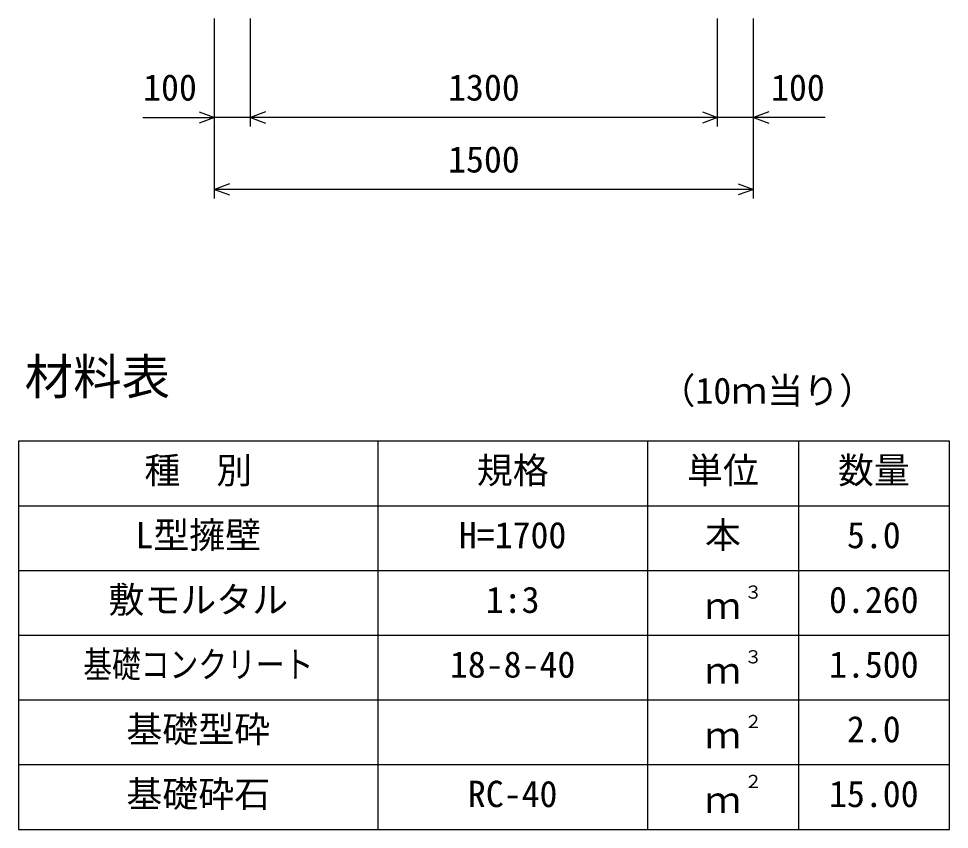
# Model space of a CAD drawing. Units: millimetres, scale not verified. Extents: x -67200 to 67200, y -23760 to 23760.
# Drawn here: x 11733 to 14323, y 4473 to 6728 of the extents above; entities that cross this region are included whole.
import ezdxf
from ezdxf.enums import TextEntityAlignment as Align

# ---------------------------------------------------------------- set-up
doc = ezdxf.new("R2010")
doc.units = ezdxf.units.MM
doc.header["$LTSCALE"] = 80
for name, color, linetype, lineweight in [('0-1_DIM', 7, 'Continuous', 25), ('0-4_HYO', 3, 'Continuous', 25), ('0-5_HYO2', 4, 'Continuous', 25), ('0-8_TXT', 7, 'Continuous', 25)]:
    doc.layers.add(name, color=color, linetype=linetype, lineweight=lineweight)
doc.styles.add('ＭＳ ゴシック', font='')
doc.styles.get('ＭＳ ゴシック').set_extended_font_data('MS Gothic')

msp = doc.modelspace()

# ---------------------------------------------------------------- linework, layer by layer
at = {"layer": '0-1_DIM'}
for p, q in [((12277.77, 6228.35), (12277.77, 6728.35)), ((12377.77, 6428.35), (12377.77, 6728.35)), ((13677.77, 6428.35), (13677.77, 6728.35)), ((13677.77, 6428.35), (13677.77, 6728.35)), ((13777.77, 6228.35), (13777.77, 6728.35)), ((12078.22, 6453.35), (12277.77, 6453.35)), ((12377.77, 6453.35), (12277.77, 6453.35)), ((13677.77, 6453.35), (12377.77, 6453.35)), ((13777.77, 6453.35), (13677.77, 6453.35)), ((13977.31, 6453.35), (13777.77, 6453.35)), ((13777.77, 6253.35), (12277.77, 6253.35))]:
    msp.add_line(p, q, dxfattribs=at)
for points in [[(12235.48, 6468.74), (12277.77, 6453.35), (12235.48, 6437.96)], [(12420.05, 6468.74), (12377.77, 6453.35), (12420.05, 6437.96)], [(13635.48, 6468.74), (13677.77, 6453.35), (13635.48, 6437.96)], [(13820.05, 6468.74), (13777.77, 6453.35), (13820.05, 6437.96)], [(12320.05, 6268.74), (12277.77, 6253.35), (12320.05, 6237.96)], [(13735.48, 6268.74), (13777.77, 6253.35), (13735.48, 6237.96)]]:
    msp.add_lwpolyline(points, dxfattribs=at)
at = {"layer": '0-4_HYO'}
for p, q in [((12732.77, 5553.35), (12732.77, 4473.35)), ((13482.77, 5553.35), (13482.77, 4473.35)), ((13902.77, 5553.35), (13902.77, 4473.35)), ((11732.77, 5373.35), (14322.77, 5373.35))]:
    msp.add_line(p, q, dxfattribs=at)
msp.add_lwpolyline([(11732.77, 4473.35), (14322.77, 4473.35), (14322.77, 5553.35), (11732.77, 5553.35)], close=True, dxfattribs=at)
at = {"layer": '0-5_HYO2'}
for p, q in [((11732.77, 5193.35), (14322.77, 5193.35)), ((11732.77, 5013.35), (14322.77, 5013.35)), ((11732.77, 4833.35), (14322.77, 4833.35)), ((11732.77, 4653.35), (14322.77, 4653.35))]:
    msp.add_line(p, q, dxfattribs=at)

# ---------------------------------------------------------------- texts
at = {"layer": '0-1_DIM', "style": 'ＭＳ ゴシック'}
for s, p in [('100', (12079.13, 6478.35)), ('1300', (12927.77, 6478.35)), ('100', (13826.41, 6478.35)), ('1500', (12927.77, 6278.35))]:
    msp.add_text(s, height=73.31, dxfattribs=at).set_placement(p, align=Align.BOTTOM_LEFT)
at = {"layer": '0-8_TXT', "style": 'ＭＳ ゴシック'}
for s, height, p in [('材料表', 98.97, (11749.43, 5653.35)), ('（10ｍ当り）', 73.31, (13516.1, 5635.01)), ('種\u3000別', 73.31, (12082.77, 5413.35)), ('規格', 73.31, (13007.77, 5413.35)), ('単位', 73.31, (13592.77, 5413.35)), ('数量', 73.31, (14012.77, 5413.35)), ('L型擁壁', 73.31, (12057.77, 5233.35)), ('本', 73.31, (13642.77, 5233.35)), ('H=1700', 73.31, (12957.77, 5233.35)), ('5.0', 73.31, (14037.77, 5233.35)), ('敷モルタル', 73.31, (11982.77, 5053.35)), ('1:3', 73.31, (13032.77, 5053.35)), ('３', 36.66, (13752, 5103.96)), ('0.260', 73.31, (13987.77, 5053.35)), ('ｍ', 73.31, (13642.77, 5036.68)), ('18-8-40', 73.31, (12932.77, 4873.35)), ('３', 36.66, (13752, 4923.96)), ('1.500', 73.31, (13987.77, 4873.35)), ('ｍ', 73.31, (13642.77, 4856.68)), ('基礎型砕', 73.31, (12032.77, 4693.35)), ('２', 36.66, (13752, 4743.96)), ('2.0', 73.31, (14037.77, 4693.35)), ('ｍ', 73.31, (13642.77, 4676.68)), ('基礎砕石', 73.31, (12032.77, 4513.35)), ('２', 36.66, (13752, 4577.3)), ('RC-40', 73.31, (12982.77, 4513.35)), ('15.00', 73.31, (13987.77, 4513.35)), ('ｍ', 73.31, (13642.77, 4496.68))]:
    msp.add_text(s, height=height, dxfattribs=at).set_placement(p, align=Align.BOTTOM_LEFT)
at = {"layer": '0-8_TXT', "style": 'ＭＳ ゴシック', "width": 0.8}
msp.add_text('基礎コンクリート', height=73.31, dxfattribs=at).set_placement((11912.77, 4873.35), align=Align.BOTTOM_LEFT)

doc.saveas('drawing.dxf')
